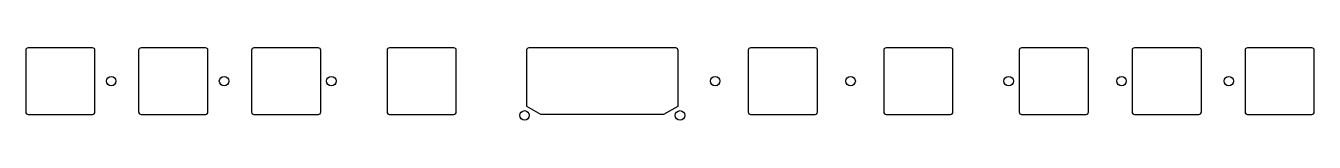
# Model space of a CAD drawing. Header units: millimetres. Extents: x -3 to 269, y -84 to -69.
import ezdxf

# ---------------------------------------------------------------- set-up
doc = ezdxf.new("R2010")
doc.units = ezdxf.units.MM
doc.header["$MEASUREMENT"] = 0

msp = doc.modelspace()

# ---------------------------------------------------------------- linework, layer by layer
for points in [[(-2.5375, -69.7), (-2.5375, -82.7, 0.4142123908), (-2.0375, -83.2), (11.5625, -83.2, 0.4142135624), (12.0625, -82.7), (12.0625, -69.7, 0.4142135624), (11.5625, -69.2), (-2.0375, -69.2, 0.4142123908)], [(21.275, -69.7), (21.275, -82.7, 0.4142123908), (21.775, -83.2), (35.375, -83.2, 0.4142135624), (35.875, -82.7), (35.875, -69.7, 0.4142135624), (35.375, -69.2), (21.775, -69.2, 0.4142123908)], [(45.5875, -83.2), (59.1875, -83.2, 0.4142135624), (59.6875, -82.7), (59.6875, -69.7, 0.4142135624), (59.1875, -69.2), (45.5875, -69.2, 0.4142123908), (45.0875, -69.7), (45.0875, -82.7, 0.4142123908)], [(88.2625, -82.7), (88.2625, -69.7, 0.4142135624), (87.7625, -69.2), (74.1625, -69.2, 0.4142123908), (73.6625, -69.7), (73.6625, -82.7, 0.4142123908), (74.1625, -83.2), (87.7625, -83.2, 0.4142135624)], [(103.0625, -69.725025), (103.0625, -81.443025), (106.0625, -83.175025), (132.0625, -83.175025), (135.0625, -81.443025), (135.0625, -69.725025, 0.4142135624), (134.5625, -69.225025), (103.5625, -69.225025, 0.4142123908)], [(164.4625, -82.700025), (164.4625, -69.700025, 0.4142135624), (163.9625, -69.200025), (150.3625, -69.200025, 0.4142123908), (149.8625, -69.700025), (149.8625, -82.700025, 0.4142123908), (150.3625, -83.200025), (163.9625, -83.200025, 0.4142135624)], [(193.0375, -82.700025), (193.0375, -69.700025, 0.4142135624), (192.5375, -69.200025), (178.9375, -69.200025, 0.4142123908), (178.4375, -69.700025), (178.4375, -82.700025, 0.4142123908), (178.9375, -83.200025), (192.5375, -83.200025, 0.4142135624)], [(207.0125, -69.700025), (207.0125, -82.700025, 0.4142123908), (207.5125, -83.200025), (221.1125, -83.200025, 0.4142135624), (221.6125, -82.700025), (221.6125, -69.700025, 0.4142135624), (221.1125, -69.200025), (207.5125, -69.200025, 0.4142123908)], [(230.825, -69.700025), (230.825, -82.700025, 0.4142123908), (231.325, -83.200025), (244.925, -83.200025, 0.4142135624), (245.425, -82.700025), (245.425, -69.700025, 0.4142135624), (244.925, -69.200025), (231.325, -69.200025, 0.4142123908)], [(268.7375, -69.200025), (255.1375, -69.200025, 0.4142123908), (254.6375, -69.700025), (254.6375, -82.700025, 0.4142123908), (255.1375, -83.200025), (268.7375, -83.200025, 0.4142135624), (269.2375, -82.700025), (269.2375, -69.700025, 0.4142135624)]]:
    msp.add_lwpolyline(points, format="xyb", close=True)
for centre in [(15.478125, -76.2), (39.290625, -76.2), (61.9125, -76.2), (142.875, -76.2), (171.45, -76.2), (204.7875, -76.2), (228.6, -76.2), (251.221875, -76.2), (102.6625, -83.4), (135.4625, -83.4)]:
    msp.add_circle(centre, 1)

doc.saveas('drawing.dxf')
